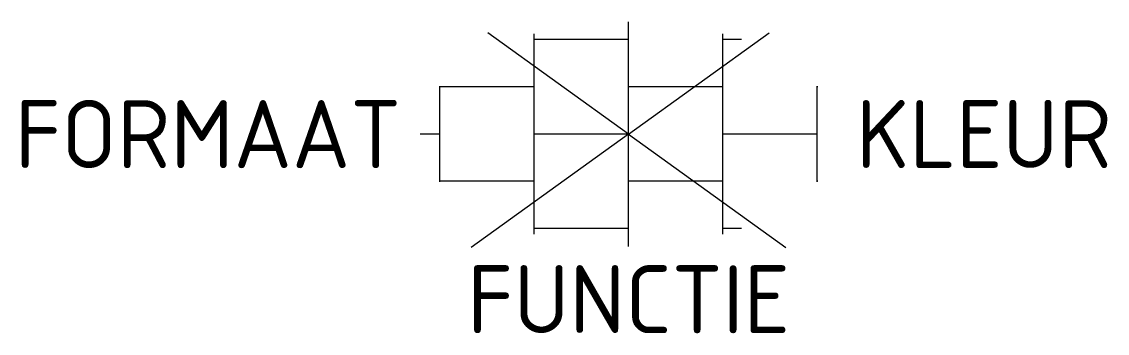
# Model space of a CAD drawing. Extents: x -16.1 to 12.7, y -5.3 to 3.
import ezdxf
from ezdxf.enums import TextEntityAlignment as Align

# ---------------------------------------------------------------- set-up
doc = ezdxf.new("R2010")
doc.units = 0
doc.styles.add('NLCS-ISO', font='NLCS-ISO.ttf')

msp = doc.modelspace()

# ---------------------------------------------------------------- linework, layer by layer
for p, q in [((0, -2.975), (0, 2.975)), ((0, 0), (-3.728, 2.684)), ((-2.5, -2.653), (-2.5, 2.653)), ((0, 0), (3.728, 2.684)), ((2.5, -2.653), (2.5, 2.653)), ((0, 2.5), (-2.5, 2.5)), ((2.995, 2.5), (2.5, 2.5)), ((-5, -1.266), (-5, 1.266)), ((-2.5, 1.25), (-5, 1.25)), ((2.5, 1.25), (0, 1.25)), ((5, -1.266), (5, 1.266)), ((5.014, 1.25), (5, 1.25)), ((-5, 0), (-5.525, 0)), ((0, 0), (-4.172, -3.003)), ((0, 0), (-2.5, 0)), ((0, 0), (4.172, -3.003)), ((5, 0), (2.5, 0)), ((-2.5, -1.25), (-5, -1.25)), ((2.5, -1.25), (0, -1.25)), ((5.014, -1.25), (5, -1.25)), ((0, -2.5), (-2.5, -2.5)), ((2.995, -2.5), (2.5, -2.5))]:
    msp.add_line(p, q)

# ---------------------------------------------------------------- texts
at = {"style": 'NLCS-ISO'}
msp.add_attdef('FORMAAT', text='100x100', height=1.8, dxfattribs=at).set_placement((-6.025, 0), align=Align.MIDDLE_RIGHT)
msp.add_attdef('KLEUR', text='G', height=1.8, dxfattribs=at).set_placement((6.025, 0), align=Align.MIDDLE_LEFT)
at = {"style": 'NLCS-ISO', "flags": 1}
msp.add_attdef('FUNCTIE', text='', height=1.8, dxfattribs=at).set_placement((0, -3.475), align=Align.TOP_CENTER)

doc.saveas('drawing.dxf')
